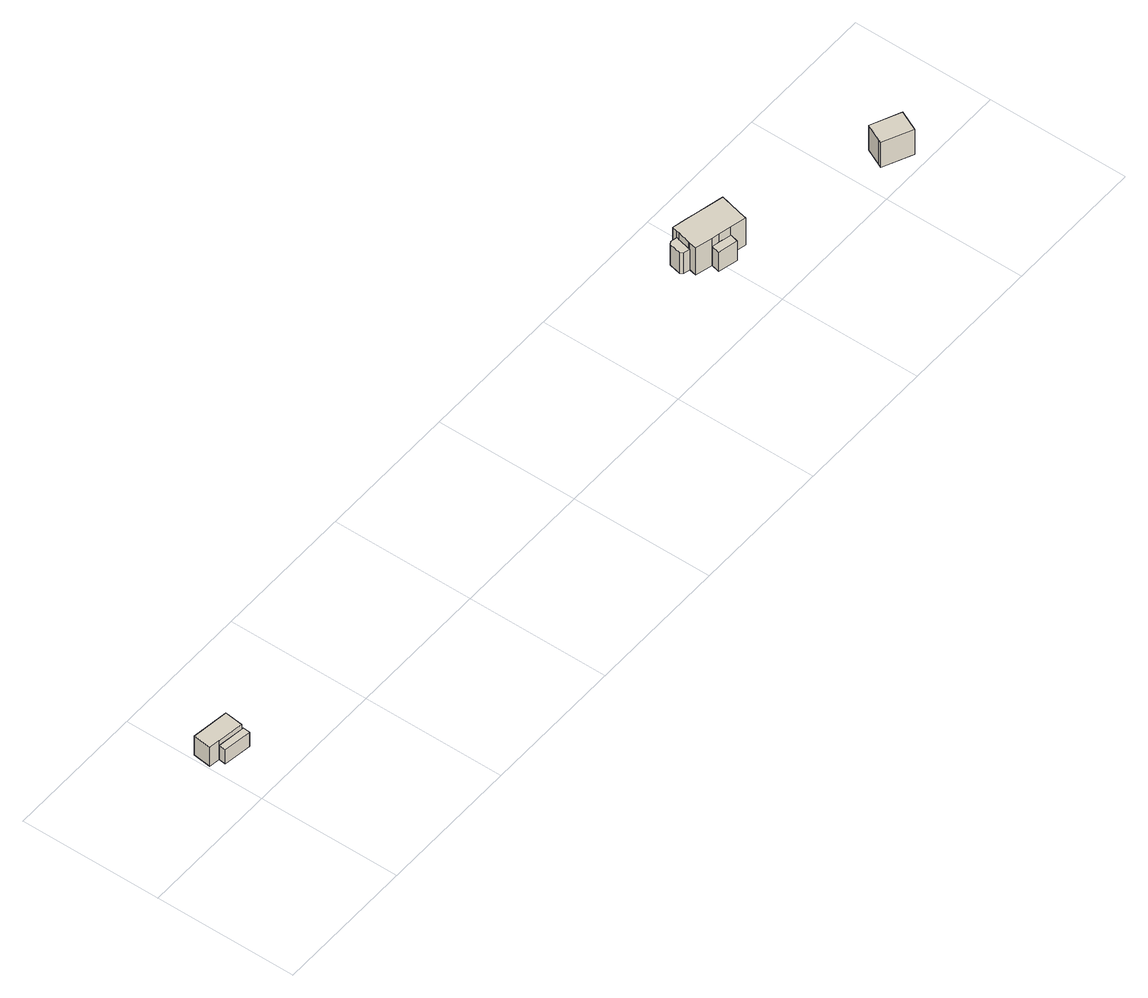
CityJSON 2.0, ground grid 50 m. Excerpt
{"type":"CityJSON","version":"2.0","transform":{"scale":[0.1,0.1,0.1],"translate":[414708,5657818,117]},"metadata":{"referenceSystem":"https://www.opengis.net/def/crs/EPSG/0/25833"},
"CityObjects":{
"building1":{"type":"Building","attributes":{"Gemeindeschluessel":14612000,"Geometrietyp2DReferenz":"3000","function":"31001_9998","roofType":"9999"},"children":["building1-1","building1-2"]},
"building1-1":{"type":"BuildingPart","attributes":{"Dachtyp_tdc":"tdcPolyFlatRoof","Dachneigung":3.26,"QualitaetDacherkennung":70,"Geometrietyp2DReferenz":"3000","measuredHeight":6.19,"roofType":"2100"},"parents":["building1"],"geometry":[{"type":"Solid","lod":"1","boundaries":[[[[0,1,2,3,4]],[[5,6,7,8,9]],[[4,6,5,0]],[[3,7,6,4]],[[2,8,7,3]],[[1,9,8,2]],[[0,5,9,1]]]]}]},
"building1-2":{"type":"BuildingPart","attributes":{"Dachtyp_tdc":"tdcPolyFlatRoof","Dachneigung":2.99,"QualitaetDacherkennung":53,"Geometrietyp2DReferenz":"3000","measuredHeight":8.44,"roofType":"2100"},"parents":["building1"],"geometry":[{"type":"Solid","lod":"1","boundaries":[[[[10,11,12,13,14,15]],[[7,6,16,17,18,19]],[[14,6,7,15]],[[13,16,6,14]],[[12,17,16,13]],[[11,18,17,12]],[[10,19,18,11]],[[15,7,19,10]]]]}]},
"building2":{"type":"Building","attributes":{"Gemeindeschluessel":14612000,"Geometrietyp2DReferenz":"3000","function":"31001_9998","roofType":"9999"},"children":["building2-1","building2-2","building2-3","building2-4"]},
"building2-1":{"type":"BuildingPart","attributes":{"Dachtyp_tdc":"tdcHippedGableRoof","Dachneigung":43.84,"QualitaetDacherkennung":66,"Geometrietyp2DReferenz":"3000","measuredHeight":14.45,"roofType":"3300"},"parents":["building2"],"geometry":[{"type":"Solid","lod":"1","boundaries":[[[[20,21,22,23,24,25,26,27,28,29,30,31,32,33,34,35]],[[36,37,38,39,40,41,42,43,44,45,46,47,48,49,50,51]],[[35,37,36,20]],[[34,38,37,35]],[[33,39,38,34]],[[32,40,39,33]],[[31,41,40,32]],[[30,42,41,31]],[[29,43,42,30]],[[28,44,43,29]],[[27,45,44,28]],[[26,46,45,27]],[[25,47,46,26]],[[24,48,47,25]],[[23,49,48,24]],[[22,50,49,23]],[[21,51,50,22]],[[20,36,51,21]]]]}]},
"building2-2":{"type":"BuildingPart","attributes":{"Dachtyp_tdc":"tdcPolyFlatRoof","Dachneigung":4.74,"QualitaetDacherkennung":50,"Geometrietyp2DReferenz":"3000","measuredHeight":8.52,"roofType":"2100"},"parents":["building2"],"geometry":[{"type":"Solid","lod":"1","boundaries":[[[[52,53,54,55]],[[56,51,49,57]],[[55,51,56,52]],[[54,49,51,55]],[[53,57,49,54]],[[52,56,57,53]]]]}]},
"building2-3":{"type":"BuildingPart","attributes":{"Dachtyp_tdc":"tdcPolyFlatRoof","Dachneigung":0,"QualitaetDacherkennung":53,"Geometrietyp2DReferenz":"3000","measuredHeight":4.84,"roofType":"1000"},"parents":["building2"],"geometry":[{"type":"Solid","lod":"1","boundaries":[[[[58,59,60,61]],[[42,62,63,44]],[[60,62,42,61]],[[59,63,62,60]],[[58,44,63,59]],[[61,42,44,58]]]]}]},
"building2-4":{"type":"BuildingPart","attributes":{"Dachtyp_tdc":"tdcFreeFormRoof","Dachneigung":25.86,"QualitaetDacherkennung":14,"Geometrietyp2DReferenz":"3000","measuredHeight":10.01,"roofType":"5000"},"parents":["building2"],"geometry":[{"type":"Solid","lod":"1","boundaries":[[[[64,65,66,67,68,69]],[[70,71,72,73,40,37]],[[69,70,37,64]],[[68,71,70,69]],[[67,72,71,68]],[[66,73,72,67]],[[65,40,73,66]],[[64,37,40,65]]]]}]},
"building3":{"type":"Building","attributes":{"Dachtyp_tdc":"tdcGableRoof","Gemeindeschluessel":14612000,"Dachneigung":28.45,"QualitaetDacherkennung":0,"Geometrietyp2DReferenz":"3000","BezugspunktDach":"2000","measuredHeight":10.76,"function":"31001_9998"},"geometry":[{"type":"Solid","lod":"1","boundaries":[[[[74,75,76,77,78]],[[79,80,81,82,83]],[[78,80,79,74]],[[77,81,80,78]],[[76,82,81,77]],[[75,83,82,76]],[[74,79,83,75]]]]}]}
},
"vertices":[
[44,169,62],[143,156,62],[146,181,62],[138,182,62],[47,194,62],[44,169,1],[47,194,1],[138,182,1],[146,181,1],[143,156,1],
[146,246,83],[17,263,83],[9,200,83],[47,195,83],[47,194,83],[138,182,83],[47,195,1],[9,200,1],[17,263,1],[146,246,1],
[2351,204,218],[2410,190,218],[2438,184,218],[2479,174,218],[2534,161,218],[2541,190,218],[2553,239,218],[2559,265,218],[2508,277,218],[2459,289,218],[2425,297,218],[2375,308,218],[2371,290,218],[2368,280,218],[2358,236,218],[2357,231,218],[2351,204,100],[2357,231,100],[2358,236,100],[2368,280,100],[2371,290,100],[2375,308,100],[2425,297,100],[2459,289,100],[2508,277,100],[2559,265,100],[2553,239,100],[2541,190,100],[2534,161,100],[2479,174,100],[2438,184,100],[2410,190,100],
[2403,160,184],[2471,144,184],[2479,174,184],[2410,190,184],[2403,160,100],[2471,144,100],
[2508,277,148],[2518,321,148],[2435,340,148],[2425,297,148],[2435,340,100],[2518,321,100],
[2357,231,189],[2371,290,189],[2348,295,189],[2337,289,189],[2327,246,189],[2334,236,189],[2334,236,100],[2327,246,100],[2337,289,100],[2348,295,100],
[3044,54,175],[3146,7,175],[3179,77,175],[3077,124,175],[3049,65,175],[3044,54,67],[3049,65,67],[3077,124,67],[3179,77,67],[3146,7,67]
]}
